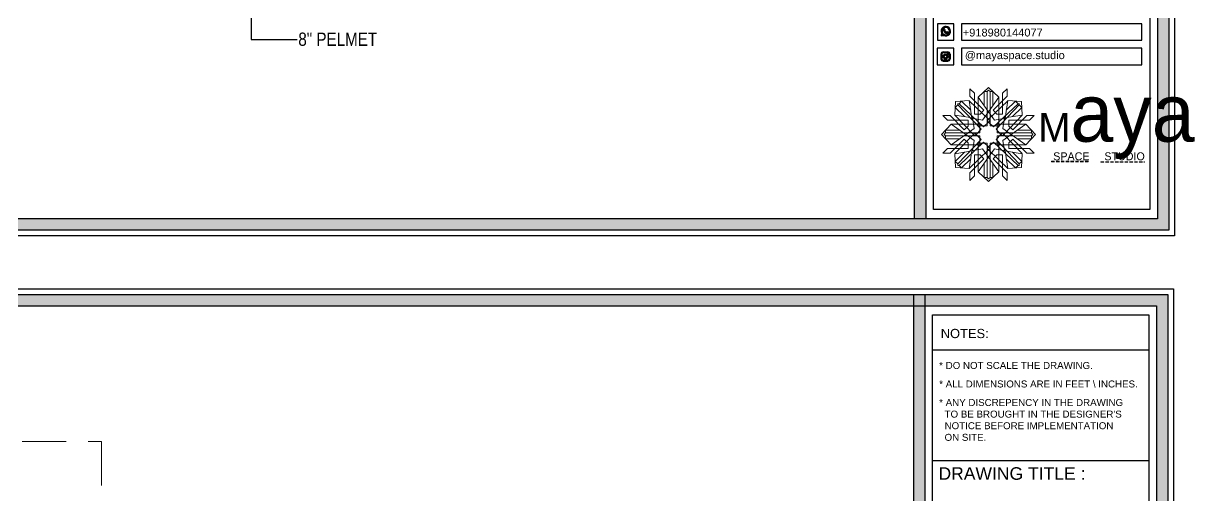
# Model space of a CAD drawing. Header units: millimetres. Extents: x 143362 to 145167, y -178521 to -176194.
# Drawn here: x 143529.2 to 143794.3, y -176824.9 to -176718 of the extents above; entities that cross this region are included whole.
import ezdxf
from ezdxf import colors
from ezdxf.entities.mleader import LeaderData, LeaderLine
from ezdxf.enums import TextEntityAlignment as Align
from ezdxf.math import Vec2, Vec3

# ---------------------------------------------------------------- set-up
doc = ezdxf.new("R2010")
doc.units = ezdxf.units.MM
doc.header["$MEASUREMENT"] = 0
doc.linetypes.add('00 . GROUND FLOOR$0$DASHED', pattern=[0.75, 0.5, -0.25])
doc.linetypes.add('DASHEDX2', pattern=[1.5, 1, -0.5])
for name, color, linetype, lineweight in [('Dimension', 10, 'DASHEDX2', 20), ('NAME PLATE', 7, 'Continuous', 25), ('text1', 1, 'Continuous', 15)]:
    doc.layers.add(name, color=color, linetype=linetype, lineweight=lineweight)
doc.styles.add('Arial', font='arial.ttf')
doc.styles.get("Standard").update_dxf_attribs({"font": 'arial.ttf', "height": 6})
doc.styles.add('style4', font='ARIALN.TTF')

# ---------------------------------------------------------------- blocks, each defined once
blk = doc.blocks.new('FSFSF')
at = {"color": 42, "lineweight": 5, "true_color": 0xe0ac11}
for p, q in [((28600.03, 143.51), (28600.03, 140.16)), ((28602.15, 141.41), (28600.03, 143.51)), ((28606.47, 133.76), (28600.03, 140.16)), ((28602.15, 141.41), (28602.15, 131.95)), ((28603.86, 139.69), (28608.58, 144.08)), ((28603.86, 126.58), (28603.86, 139.69)), ((28603.86, 139.69), (28608.58, 133.02)), ((28607.9, 142.22), (28606.58, 142.22)), ((28606.58, 142.22), (28606.58, 135.84)), ((28607.9, 142.22), (28608.58, 142.85)), ((28607.9, 142.22), (28607.9, 126.58)), ((28613.31, 139.69), (28608.58, 144.08)), ((28609.27, 142.22), (28608.59, 142.85)), ((28613.31, 139.69), (28608.59, 133.02)), ((28609.27, 142.22), (28609.27, 126.58)), ((28609.27, 142.22), (28610.59, 142.22)), ((28610.59, 142.22), (28610.59, 135.84)), ((28610.7, 133.76), (28617.14, 140.16)), ((28613.31, 126.58), (28613.31, 139.69)), ((28615.02, 141.41), (28617.14, 143.51)), ((28615.02, 141.41), (28615.02, 131.95)), ((28617.14, 143.51), (28617.14, 140.16)), ((28593.19, 131.45), (28593.54, 137.71)), ((28593.39, 135), (28594.56, 136.12)), ((28593.39, 135), (28597.6, 130.78)), ((28599.8, 138.06), (28593.54, 137.71)), ((28595.12, 136.69), (28594.53, 136.69)), ((28594.56, 136.12), (28594.56, 136.71)), ((28605.17, 124.98), (28594.56, 136.12)), ((28596.24, 137.86), (28595.12, 136.69)), ((28606.27, 126.08), (28595.12, 136.69)), ((28596.24, 137.86), (28600.47, 133.65)), ((28601.03, 130), (28599.8, 138.06)), ((28599.8, 138.05), (28608.58, 129.56)), ((28606.47, 133.76), (28604.75, 131.95)), ((28617.37, 138.05), (28608.59, 129.56)), ((28610.7, 133.76), (28612.42, 131.95)), ((28610.9, 126.08), (28622.05, 136.69)), ((28612.02, 124.98), (28622.62, 136.12)), ((28616.14, 130), (28617.37, 138.06)), ((28620.93, 137.86), (28616.7, 133.65)), ((28617.37, 138.06), (28623.63, 137.71)), ((28623.8, 135), (28619.59, 130.78)), ((28620.93, 137.86), (28622.05, 136.69)), ((28622.05, 136.69), (28622.64, 136.69)), ((28622.62, 136.12), (28622.62, 136.71)), ((28623.8, 135), (28622.62, 136.12)), ((28624, 131.45), (28623.65, 137.71)), ((28587.73, 131.22), (28591.08, 131.22)), ((28589.84, 129.1), (28587.73, 131.22)), ((28589.84, 129.1), (28599.29, 129.1)), ((28597.49, 124.78), (28591.08, 131.22)), ((28593.19, 131.45), (28601.69, 122.67)), ((28601.25, 130.22), (28593.19, 131.45)), ((28599.29, 126.5), (28599.29, 129.1)), ((28605.86, 129.18), (28601.03, 130)), ((28602.07, 125.39), (28601.25, 130.22)), ((28604.75, 131.95), (28602.15, 131.95)), ((28605.86, 129.18), (28608.58, 133.02)), ((28606.27, 126.08), (28608.58, 128.27)), ((28607.9, 128.92), (28608.58, 129.56)), ((28607.9, 128.92), (28608.58, 128.27)), ((28611.31, 129.18), (28608.59, 133.02)), ((28609.27, 128.92), (28608.59, 129.56)), ((28609.27, 128.92), (28608.59, 128.27)), ((28610.9, 126.08), (28608.59, 128.27)), ((28611.31, 129.18), (28616.14, 130)), ((28612.42, 131.95), (28615.02, 131.95)), ((28615.12, 125.39), (28615.94, 130.22)), ((28623.99, 131.45), (28615.5, 122.67)), ((28615.94, 130.22), (28624, 131.45)), ((28627.34, 129.1), (28617.89, 129.1)), ((28617.89, 126.5), (28617.89, 129.1)), ((28619.7, 124.78), (28626.1, 131.22)), ((28629.45, 131.22), (28626.1, 131.22)), ((28627.34, 129.1), (28629.45, 131.22)), ((28591.56, 127.39), (28587.17, 122.66)), ((28589.03, 123.35), (28588.4, 122.67)), ((28589.03, 123.35), (28589.03, 124.67)), ((28589.03, 124.67), (28595.4, 124.67)), ((28589.03, 123.35), (28604.66, 123.35)), ((28604.66, 127.39), (28591.56, 127.39)), ((28591.56, 127.39), (28598.23, 122.67)), ((28597.49, 124.78), (28599.29, 126.5)), ((28602.07, 125.39), (28598.23, 122.67)), ((28602.33, 123.35), (28601.69, 122.67)), ((28602.33, 123.35), (28602.97, 122.67)), ((28605.17, 124.98), (28602.97, 122.67)), ((28603.68, 126.54), (28603.68, 127.39)), ((28604.66, 126.54), (28603.68, 126.54)), ((28604.71, 127.57), (28603.86, 127.57)), ((28607.9, 126.58), (28603.86, 126.58)), ((28604.66, 123.35), (28604.66, 127.39)), ((28604.7, 126.58), (28604.71, 127.57)), ((28609.27, 126.58), (28613.31, 126.58)), ((28612.02, 124.98), (28614.21, 122.67)), ((28612.46, 126.58), (28612.46, 127.57)), ((28612.46, 127.57), (28613.31, 127.57)), ((28612.52, 123.35), (28612.52, 127.39)), ((28612.52, 127.39), (28625.63, 127.39)), ((28612.52, 126.54), (28613.51, 126.54)), ((28628.16, 123.35), (28612.52, 123.35)), ((28613.51, 126.54), (28613.51, 127.39)), ((28614.85, 123.35), (28614.21, 122.67)), ((28614.85, 123.35), (28615.5, 122.67)), ((28615.12, 125.39), (28618.96, 122.67)), ((28619.7, 124.78), (28617.89, 126.5)), ((28625.63, 127.39), (28618.96, 122.67)), ((28628.16, 124.67), (28621.78, 124.67)), ((28625.63, 127.39), (28630.02, 122.66)), ((28628.16, 123.35), (28628.16, 124.67)), ((28628.16, 123.35), (28628.78, 122.67)), ((28591.56, 117.94), (28587.17, 122.66)), ((28589.03, 121.98), (28588.4, 122.65)), ((28589.03, 121.98), (28604.66, 121.98)), ((28589.03, 121.98), (28589.03, 120.66)), ((28589.03, 120.66), (28595.4, 120.66)), ((28597.49, 120.54), (28591.08, 114.11)), ((28591.56, 117.94), (28598.23, 122.65)), ((28604.66, 117.94), (28591.56, 117.94)), ((28593.19, 113.88), (28601.69, 122.65)), ((28605.17, 120.35), (28594.56, 109.2)), ((28606.27, 119.15), (28595.12, 108.54)), ((28597.49, 120.54), (28599.29, 118.83)), ((28602.07, 119.94), (28598.23, 122.65)), ((28599.29, 118.83), (28599.29, 116.23)), ((28602.07, 119.94), (28601.25, 115.1)), ((28602.33, 121.98), (28601.69, 122.65)), ((28602.33, 121.98), (28602.97, 122.65)), ((28605.17, 120.35), (28602.97, 122.65)), ((28604.66, 118.78), (28603.68, 118.78)), ((28603.68, 118.78), (28603.68, 117.94)), ((28607.9, 118.65), (28603.86, 118.65)), ((28603.86, 118.65), (28603.86, 105.54)), ((28604.71, 117.66), (28603.86, 117.66)), ((28604.66, 121.98), (28604.66, 117.94)), ((28604.7, 118.65), (28604.71, 117.66)), ((28606.27, 119.15), (28608.58, 116.96)), ((28607.9, 103.01), (28607.9, 118.65)), ((28610.9, 119.15), (28608.59, 116.96)), ((28609.27, 118.65), (28613.31, 118.65)), ((28609.27, 103.01), (28609.27, 118.65)), ((28610.9, 119.15), (28622.05, 108.54)), ((28612.02, 120.35), (28614.21, 122.65)), ((28612.02, 120.35), (28622.62, 109.2)), ((28612.46, 118.65), (28612.46, 117.66)), ((28612.46, 117.66), (28613.31, 117.66)), ((28612.52, 121.98), (28612.52, 117.94)), ((28628.16, 121.98), (28612.52, 121.98)), ((28612.52, 118.78), (28613.51, 118.78)), ((28612.52, 117.94), (28625.63, 117.94)), ((28613.31, 118.65), (28613.31, 105.54)), ((28613.51, 118.78), (28613.51, 117.94)), ((28614.85, 121.98), (28614.21, 122.65)), ((28614.85, 121.98), (28615.5, 122.65)), ((28615.12, 119.94), (28618.96, 122.65)), ((28615.12, 119.94), (28615.94, 115.1)), ((28623.99, 113.88), (28615.5, 122.65)), ((28619.7, 120.54), (28617.89, 118.83)), ((28617.89, 118.83), (28617.89, 116.23)), ((28625.63, 117.94), (28618.96, 122.65)), ((28619.7, 120.54), (28626.1, 114.11)), ((28628.16, 120.66), (28621.78, 120.66)), ((28625.63, 117.94), (28630.02, 122.66)), ((28628.16, 121.98), (28628.78, 122.65)), ((28628.16, 121.98), (28628.16, 120.66)), ((28589.84, 116.23), (28587.73, 114.11)), ((28587.73, 114.11), (28591.08, 114.11)), ((28589.84, 116.23), (28599.29, 116.23)), ((28601.25, 115.1), (28593.19, 113.87)), ((28593.19, 113.87), (28593.54, 107.62)), ((28593.39, 110.32), (28597.6, 114.55)), ((28599.8, 107.17), (28608.58, 115.67)), ((28601.03, 115.23), (28599.8, 107.17)), ((28605.86, 116.05), (28601.03, 115.23)), ((28602.15, 103.82), (28602.15, 113.27)), ((28604.75, 113.27), (28602.15, 113.27)), ((28603.86, 105.54), (28608.58, 112.21)), ((28606.47, 111.47), (28604.75, 113.27)), ((28605.86, 116.05), (28608.58, 112.21)), ((28607.9, 116.31), (28608.58, 116.96)), ((28607.9, 116.31), (28608.58, 115.67)), ((28609.27, 116.31), (28608.59, 116.96)), ((28609.27, 116.31), (28608.59, 115.67)), ((28611.31, 116.05), (28608.59, 112.21)), ((28617.37, 107.17), (28608.59, 115.67)), ((28613.31, 105.54), (28608.59, 112.21)), ((28610.7, 111.47), (28612.42, 113.27)), ((28611.31, 116.05), (28616.14, 115.23)), ((28612.42, 113.27), (28615.02, 113.27)), ((28615.02, 103.82), (28615.02, 113.27)), ((28615.94, 115.1), (28624, 113.87)), ((28616.14, 115.23), (28617.37, 107.17)), ((28627.34, 116.23), (28617.89, 116.23)), ((28623.8, 110.32), (28619.59, 114.55)), ((28624, 113.87), (28623.65, 107.62)), ((28629.45, 114.11), (28626.1, 114.11)), ((28627.34, 116.23), (28629.45, 114.11)), ((28593.39, 110.32), (28594.56, 109.2)), ((28599.8, 107.17), (28593.54, 107.52)), ((28595.12, 108.54), (28594.53, 108.54)), ((28594.56, 109.2), (28594.56, 108.61)), ((28596.24, 107.37), (28595.12, 108.54)), ((28596.24, 107.37), (28600.47, 111.58)), ((28606.47, 111.47), (28600.03, 105.07)), ((28606.58, 103.01), (28606.58, 109.38)), ((28610.59, 103.01), (28610.59, 109.38)), ((28610.7, 111.47), (28617.14, 105.07)), ((28620.93, 107.37), (28616.7, 111.58)), ((28617.37, 107.17), (28623.63, 107.52)), ((28620.93, 107.37), (28622.05, 108.54)), ((28622.05, 108.54), (28622.64, 108.54)), ((28623.8, 110.32), (28622.62, 109.2)), ((28622.62, 109.2), (28622.62, 108.61)), ((28600.03, 101.71), (28600.03, 105.07)), ((28602.15, 103.82), (28600.03, 101.71)), ((28603.86, 105.54), (28608.58, 101.15)), ((28607.9, 103.01), (28606.58, 103.01)), ((28607.9, 103.01), (28608.58, 102.38)), ((28613.31, 105.54), (28608.58, 101.15)), ((28609.27, 103.01), (28608.59, 102.38)), ((28609.27, 103.01), (28610.59, 103.01)), ((28615.02, 103.82), (28617.14, 101.71)), ((28617.14, 101.71), (28617.14, 105.07))]:
    blk.add_line(p, q, dxfattribs=at)
blk = doc.blocks.new('hgwg')
at = {"layer": 'Dimension', "true_color": 0xd39e00}
h = blk.add_hatch(color=42, dxfattribs=at)
h.dxf.hatch_style = 1
h.paths.add_polyline_path([(27505.71, 45.05), (27494.27, 45.05), (27494.27, 44.9), (27505.71, 44.9)])
h = blk.add_hatch(color=42, dxfattribs=at)
h.dxf.hatch_style = 1
h.paths.add_polyline_path([(27523.3, 44.9), (27509.68, 44.9), (27509.68, 44.75), (27523.3, 44.75)])
at = {"layer": 'Dimension', "color": 42, "true_color": 0xd39e00}
for p, q in [((27494.27, 45.05), (27505.71, 45.05)), ((27494.27, 44.9), (27494.27, 45.05)), ((27494.27, 44.9), (27505.71, 44.9)), ((27505.71, 45.05), (27505.71, 44.9)), ((27509.68, 44.9), (27523.3, 44.9)), ((27509.68, 44.9), (27509.68, 44.75)), ((27509.68, 44.75), (27523.3, 44.75)), ((27523.3, 44.75), (27523.3, 44.9))]:
    blk.add_line(p, q, dxfattribs=at)
at = {"layer": 'Dimension', "color": 42, "true_color": 0xd39e00, "attachment_point": 1}
for s, width, insert, char_height in [('{\\fCinzel|b0|i0|c0|p2;\\H1.5x;M\\fAmsterdam One|b0|i0|c0|p2;\\H2x;aya}', 85.3277, (27490.17, 69.17), 6), ('{\\fCinzel|b0|i0|c0|p0;SPACE     STUDIO}', 66.129, (27494.83, 47.86), 2.5)]:
    blk.add_mtext_dynamic_manual_height_columns(s, width=width, gutter_width=30, heights=[0], dxfattribs=dict(at, insert=insert, char_height=char_height))
blk = doc.blocks.new('QEGW4TG')
at = {"layer": 'Dimension', "true_color": 0x000000}
h = blk.add_hatch(color=18, dxfattribs=at)
h.dxf.hatch_style = 1
h.paths.add_polyline_path([(2.69, 1.93, 0.170513), (2.95, 1.97, 0.190337), (3.11, 2.18, 0.316231), (3.07, 2.28), (2.79, 2.37, 0.273721), (2.69, 2.34, 0.040749), (2.63, 2.27, -0.441282), (2.53, 2.25, -0.11828), (2.06, 2.64, -0.441282), (2.07, 2.74, 0.040749), (2.13, 2.81, 0.290083), (2.14, 2.92), (2.01, 3.18, 0.316231), (1.91, 3.2, 0.190337), (1.73, 3, 0.170513), (1.72, 2.74, 0.252784)], flags=0)
h.paths.add_polyline_path([(1.19, 1.98), (1.03, 1.3, 0.550912), (1.11, 1.23), (1.75, 1.39, 6.344125)])
h.paths.add_polyline_path([(1.81, 1.7), (1.4, 1.6), (1.5, 2.03, -9.071339)], flags=16)
h.paths.add_polyline_path([(3.11, 2.16, -0.17811), (2.95, 1.97, -0.170513), (2.69, 1.93, -0.252784), (1.72, 2.74, -0.170513), (1.73, 3, -0.17811), (1.89, 3.19, -0.370089), (2.01, 3.18), (2.14, 2.92, -0.307185), (2.13, 2.8, -0.041087), (2.06, 2.73, 0.321676), (2.05, 2.65, 0.126524), (2.55, 2.24, 0.312216), (2.62, 2.26, -0.041087), (2.68, 2.34, -0.290673), (2.79, 2.37), (3.07, 2.28, -0.370089)], flags=0)
h = blk.add_hatch(color=18, dxfattribs=at)
h.dxf.hatch_style = 1
h.paths.add_polyline_path([(2.79, 2.37, 0.273721), (2.69, 2.34, 0.040749), (2.63, 2.27, -0.441282), (2.53, 2.25, -0.11828), (2.06, 2.64, -0.441282), (2.07, 2.74, 0.040749), (2.13, 2.81, 0.290083), (2.14, 2.92), (2.01, 3.18, 0.316231), (1.91, 3.2, 0.190337), (1.73, 3, 0.170513), (1.72, 2.74, 0.252784), (2.69, 1.93, 0.170513), (2.95, 1.97, 0.190337), (3.11, 2.18, 0.316231), (3.07, 2.28)])
for p, q in [((1.19, 1.98), (1.03, 1.3)), ((1.1, 1.23), (1.75, 1.39)), ((1.5, 2.03), (1.4, 1.6)), ((1.4, 1.6), (1.81, 1.7)), ((2.01, 3.18), (2.14, 2.92)), ((3.07, 2.28), (2.8, 2.36))]:
    blk.add_line(p, q)
blk.add_lwpolyline([(0, 0), (4.68, 0), (4.68, 4.68), (0, 4.68)], close=True)
for centre, radius, start, end in [((2.39, 2.56), 1.34, 241.4727, 205.6422), ((2.39, 2.56), 1.04, 235.9962, 210.8333), ((1.09, 1.29), 0.0598, 164.8483, 282.1458), ((2.09, 2.87), 0.39, 159.7007, 198.4072), ((2.96, 3.23), 1.33, 201.4218, 258.1669), ((2.07, 2.87), 0.364, 118.9685, 159.3648), ((1.94, 3.12), 0.0896, 41.8985, 123.1344), ((2.11, 2.68), 0.066, 135.9932, 224.8892), ((1.67, 3.16), 0.586, 312.4617, 321.8728), ((3.12, 3.42), 1.31, 216.5455, 243.5279), ((2.05, 2.87), 0.104, 320.3924, 28.6971), ((2.57, 2.3), 0.066, 234.2482, 323.1441), ((3.11, 1.94), 0.586, 137.2645, 146.6756), ((2.76, 2.27), 0.104, 70.4402, 138.745), ((2.75, 2.31), 0.39, 260.7301, 299.4366), ((2.76, 2.29), 0.364, 299.7725, 340.1688), ((3.03, 2.2), 0.0896, 336.0029, 57.2388)]:
    blk.add_arc(centre, radius, start, end)
blk = doc.blocks.new('ASGERG')
at = {"layer": 'Dimension', "true_color": 0x000000}
h = blk.add_hatch(color=18, dxfattribs=at)
h.dxf.hatch_style = 1
h.paths.add_polyline_path([(0.99, 1.7, 0.353872), (1.69, 1.03), (2.96, 1.03, 0.353872), (3.66, 1.7), (3.66, 2.99, 0.353872), (2.96, 3.67), (1.69, 3.67, 0.353872), (0.99, 2.99)])
h.paths.add_polyline_path([(1.27, 2.97, -0.353872), (1.72, 3.4), (2.94, 3.4, -0.353872), (3.38, 2.97), (3.38, 1.72, -0.353872), (2.94, 1.3), (1.72, 1.3, -0.353872), (1.27, 1.72)], flags=16)
h.paths.add_polyline_path([(3.02, 2.35, -1), (1.64, 2.35, -1)], flags=0)
h.paths.add_polyline_path([(2.74, 2.35, -1), (1.92, 2.35, -1)], flags=0)
h.paths.add_polyline_path([(2.86, 3.02, -1), (3.19, 3.02, -1)], flags=0)
h.paths.add_polyline_path([(1.64, 2.35, 1), (3.02, 2.35, 1)], flags=0)
h = blk.add_hatch(color=18, dxfattribs=at)
h.dxf.hatch_style = 1
h.paths.add_polyline_path([(1.64, 2.35, 1), (3.02, 2.35, 1)])
h.paths.add_polyline_path([(2.74, 2.35, -1), (1.92, 2.35, -1)], flags=16)
h = blk.add_hatch(color=18, dxfattribs=at)
h.dxf.hatch_style = 1
h.paths.add_polyline_path([(3.19, 3.02, 1), (2.86, 3.02, 1)])
for p, q in [((1.69, 3.67), (2.96, 3.67)), ((2.94, 3.4), (1.72, 3.4)), ((0.99, 2.99), (0.99, 1.7)), ((1.27, 2.97), (1.27, 1.72)), ((1.69, 1.03), (2.96, 1.03)), ((2.94, 1.3), (1.72, 1.3)), ((3.38, 2.97), (3.38, 1.72)), ((3.66, 2.99), (3.66, 1.7))]:
    blk.add_line(p, q)
blk.add_lwpolyline([(0, 0), (4.68, 0), (4.68, 4.68), (0, 4.68)], close=True)
for centre, radius in [((2.33, 2.35), 0.694), ((2.33, 2.35), 0.414), ((3.02, 3.02), 0.168)]:
    blk.add_circle(centre, radius)
for centre, radius, start, end in [((1.76, 2.89), 0.778, 94.8631, 172.8127), ((1.76, 2.91), 0.491, 94.8631, 172.8127), ((2.9, 2.91), 0.491, 7.1873, 85.1369), ((2.89, 2.89), 0.778, 7.1873, 85.1369), ((1.76, 1.8), 0.778, 187.1873, 265.1369), ((1.76, 1.78), 0.491, 187.1873, 265.1369), ((2.9, 1.78), 0.491, 274.8631, 352.8127), ((2.89, 1.8), 0.778, 274.8631, 352.8127)]:
    blk.add_arc(centre, radius, start, end)
blk = doc.blocks.new('LAYOUT FILE')
at = {"layer": 'NAME PLATE', "true_color": 0xd39e00}
h = blk.add_hatch(color=42, dxfattribs=at)
h.paths.add_polyline_path([(3346889.83, -513806.18), (3346889.83, -514260.7), (3347535.56, -514260.7), (3347535.56, -513806.18)])
h.paths.add_polyline_path([(3346894.36, -513810.71), (3347531.03, -513810.71), (3347531.03, -514256.17), (3346894.36, -514256.17)], flags=16)
blk.add_hatch(color=42, dxfattribs=at).paths.add_polyline_path([(3347433.6, -514256.17), (3347438.13, -514256.17), (3347438.13, -513806.18), (3347433.6, -513806.18)])
at = {"layer": 'NAME PLATE', "color": 42, "true_color": 0xd39e00}
for p, q in [((3347527.96, -513828.55), (3347441.2, -513828.55)), ((3347527.96, -513872.99), (3347441.2, -513872.99))]:
    blk.add_line(p, q, dxfattribs=at)
for points in [[(3346887.56, -513803.91), (3347537.83, -513803.91), (3347537.83, -514262.96), (3346887.56, -514262.96)], [(3346889.83, -513806.18), (3347535.56, -513806.18), (3347535.56, -514260.7), (3346889.83, -514260.7)], [(3347433.6, -514256.17), (3347433.6, -513806.18), (3347438.13, -513806.18), (3347438.13, -514256.17)], [(3346894.36, -513810.71), (3347531.03, -513810.71), (3347531.03, -514256.17), (3346894.36, -514256.17)], [(3347441.2, -514252.44), (3347441.2, -513814.44), (3347527.96, -513814.44), (3347527.96, -514252.44)]]:
    blk.add_lwpolyline(points, close=True, dxfattribs=at)
at = {"layer": 'NAME PLATE', "color": 0}
for points in [[(3347452.46, -514184.5), (3347524.78, -514184.5), (3347524.78, -514177.88), (3347452.46, -514177.88)], [(3347452.43, -514194.36), (3347524.78, -514194.36), (3347524.78, -514187.74), (3347452.43, -514187.74)]]:
    blk.add_lwpolyline(points, close=True, dxfattribs=at)
at = {"layer": 'NAME PLATE', "color": 0, "xscale": 1.413658832510879, "yscale": 1.413658832510879, "zscale": 1.413658832510879}
for name, p in [('QEGW4TG', (3347442.8, -514184.5)), ('ASGERG', (3347442.76, -514194.36))]:
    blk.add_blockref(name, p, dxfattribs=at)
at = {"layer": 'NAME PLATE', "color": 42, "true_color": 0xd39e00}
for name, p, xscale, yscale, zscale in [('FSFSF', (3322302.67, -514330.17), 0.8794785156214666, 0.8794785156214666, 0.8794785156214666), ('hgwg', (3312200.76, -514290.9), 1.283459272116341, 1.283459272116341, 1.283459272116341)]:
    blk.add_blockref(name, p, dxfattribs=dict(at, xscale=xscale, yscale=yscale, zscale=zscale))
at = {"layer": 'NAME PLATE', "style": 'Arial'}
for s, height, p in [('NOTES:', 3.699, (3347454.07, -513823.73)), ('DRAWING TITLE : ', 5.0338, (3347474.01, -513880.61))]:
    blk.add_text(s, height=height, dxfattribs=at).set_placement(p, align=Align.CENTER)
at = {"layer": 'NAME PLATE', "char_height": 2.7974, "width": 108.0765, "attachment_point": 1, "style": 'Arial'}
for s, insert in [('* DO NOT SCALE THE DRAWING.', (3347443.82, -513833.31, 0)), ('* ALL DIMENSIONS ARE IN FEET \\\\ INCHES.', (3347443.82, -513840.75, 0)), ("* ANY DISCREPENCY IN THE DRAWING \\P  TO BE BROUGHT IN THE DESIGNER'S\\P  NOTICE BEFORE IMPLEMENTATION \\P  ON SITE.", (3347443.82, -513848.18, 0))]:
    blk.add_mtext(s, dxfattribs=dict(at, insert=insert))
at = {"layer": 'NAME PLATE', "color": 0, "char_height": 3.1609, "attachment_point": 1}
for s, width, insert in [('+918980144077', 120.6798, (3347452.99, -514179.84, 0)), ('@mayaspace.studio', 30.9472, (3347453.81, -514188.92, 0))]:
    blk.add_mtext_dynamic_manual_height_columns(s, width=width, gutter_width=25.89, heights=[0], dxfattribs=dict(at, insert=insert))

msp = doc.modelspace()

# ---------------------------------------------------------------- linework, layer by layer
at = {"color": 1, "linetype": '00 . GROUND FLOOR$0$DASHED', "lineweight": 5, "ltscale": 20}
msp.add_lwpolyline([(143528.85, -176812.64), (143546.85, -176812.64), (143546.85, -177006.37), (143528.85, -177006.37)], dxfattribs=at)

# ---------------------------------------------------------------- block references
at = {"layer": 'NAME PLATE', "lineweight": 0}
for p, xscale, yscale, zscale in [((-1745794.35, 113519.86, 0.13), 0.5644698180168158, 0.5644698180168158, 0.5644698180168158), ((-1744784.49, 113093.71, 0.13), 0.5641680854420432, 0.5641680854420432, 0.5641680854420432)]:
    msp.add_blockref('LAYOUT FILE', p, dxfattribs=dict(at, xscale=xscale, yscale=yscale, zscale=zscale))

# ---------------------------------------------------------------- leaders
at = {"layer": 'text1', "lineweight": 25, "ltscale": 20}
ml = msp.add_multileader_mtext('Standard', dxfattribs=at)
ml.set_content('8" PELMET', color=1, style='style4')
ml.set_leader_properties()
ml.build(insert=Vec2(0, 0))
ml.multileader.update_dxf_attribs({"dogleg_length": 5.94, "arrow_head_size": 2})
ctx = ml.context
ctx.base_point, ctx.char_height, ctx.arrow_head_size, ctx.landing_gap_size, ctx.plane_origin = Vec3(143591.11, -176721.57), 3, 2, 0.4, Vec3(143567.26, -176725.28)
ctx.text_align_type = 1
notes = []
notes.append((ctx, [(0, (1, 1, 0), (143580.73, -176721.57), (1, 0), 10.38, [(0, [(143580.73, -176701.84)], 0, [])])]))
ctx.mtext.insert, ctx.mtext.width, ctx.mtext.alignment = Vec3(143600.32, -176720.04), 26.2536, 2
for ctx, leaders in notes:
    for number, flags, end, landing, length, lines in leaders:
        leader = LeaderData()
        leader.index, (leader.has_last_leader_line, leader.has_dogleg_vector, leader.attachment_direction) = number, flags
        leader.last_leader_point, leader.dogleg_vector, leader.dogleg_length = Vec3(end), Vec3(landing), length
        for number, points, colour, breaks in lines:
            line = LeaderLine()
            line.index, line.vertices, line.color, line.breaks = number, Vec3.list(points), colors.encode_raw_color(colour), breaks
            leader.lines.append(line)
        ctx.leaders.append(leader)

doc.saveas('drawing.dxf')
